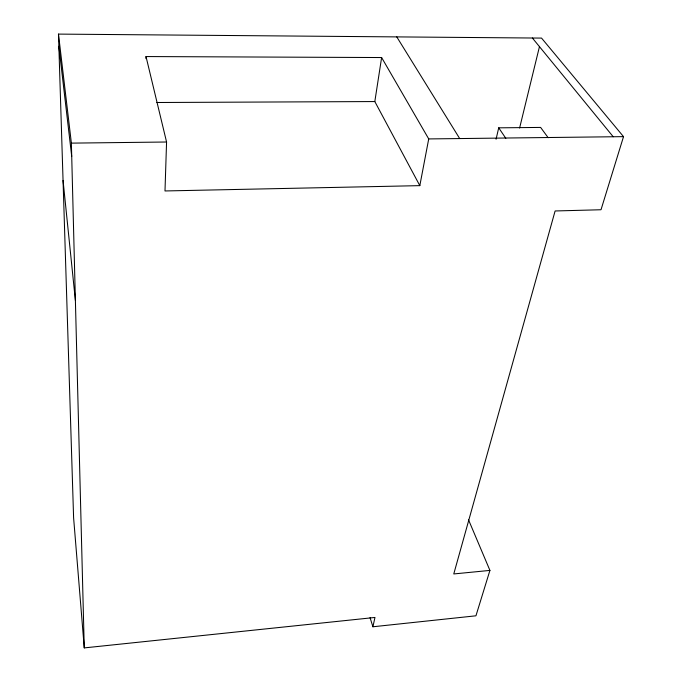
<?xml version="1.0" encoding="UTF-8"?>
<svg xmlns="http://www.w3.org/2000/svg" width="682" height="682" viewBox="0 0 682 682"><rect width="100%" height="100%" fill="white"/><g stroke="black" fill="none" stroke-linecap="round" stroke-linejoin="round"><path stroke-width="1.02" d="M145.982 58.643L146.016 56.555L381.622 57.544L428.722 138.923L419.822 185.64L164.993 190.96L166.57 142.009L146.016 56.555M419.822 185.64L374.819 101.558L381.622 57.544M489.923 570.408L475.942 615.803L372.901 626.775L374.972 617.457L84.261 647.9L73.605 517.808L58.473 34.1L541.542 38.09L623.527 136.639L601.013 209.749L555.114 210.968L453.769 573.946L489.923 570.408L468.483 519.701M496.07 139.239L498.713 127.832L540.621 127.423L548.166 137.713M519.599 128.037L539.53 46.359M58.473 34.1L71.38 143.126L166.57 142.009M428.722 138.923L623.527 136.639M156.851 102.505L374.819 101.558M532.395 38.013L613.212 136.758M498.713 127.832L505.831 138.335M396.771 36.896L459.694 138.565M370.053 617.636L372.901 626.775M58.857 46.299L71.712 156.4M63.051 180.457L75.395 300.549M71.38 143.126L84.261 647.9"/></g></svg>
